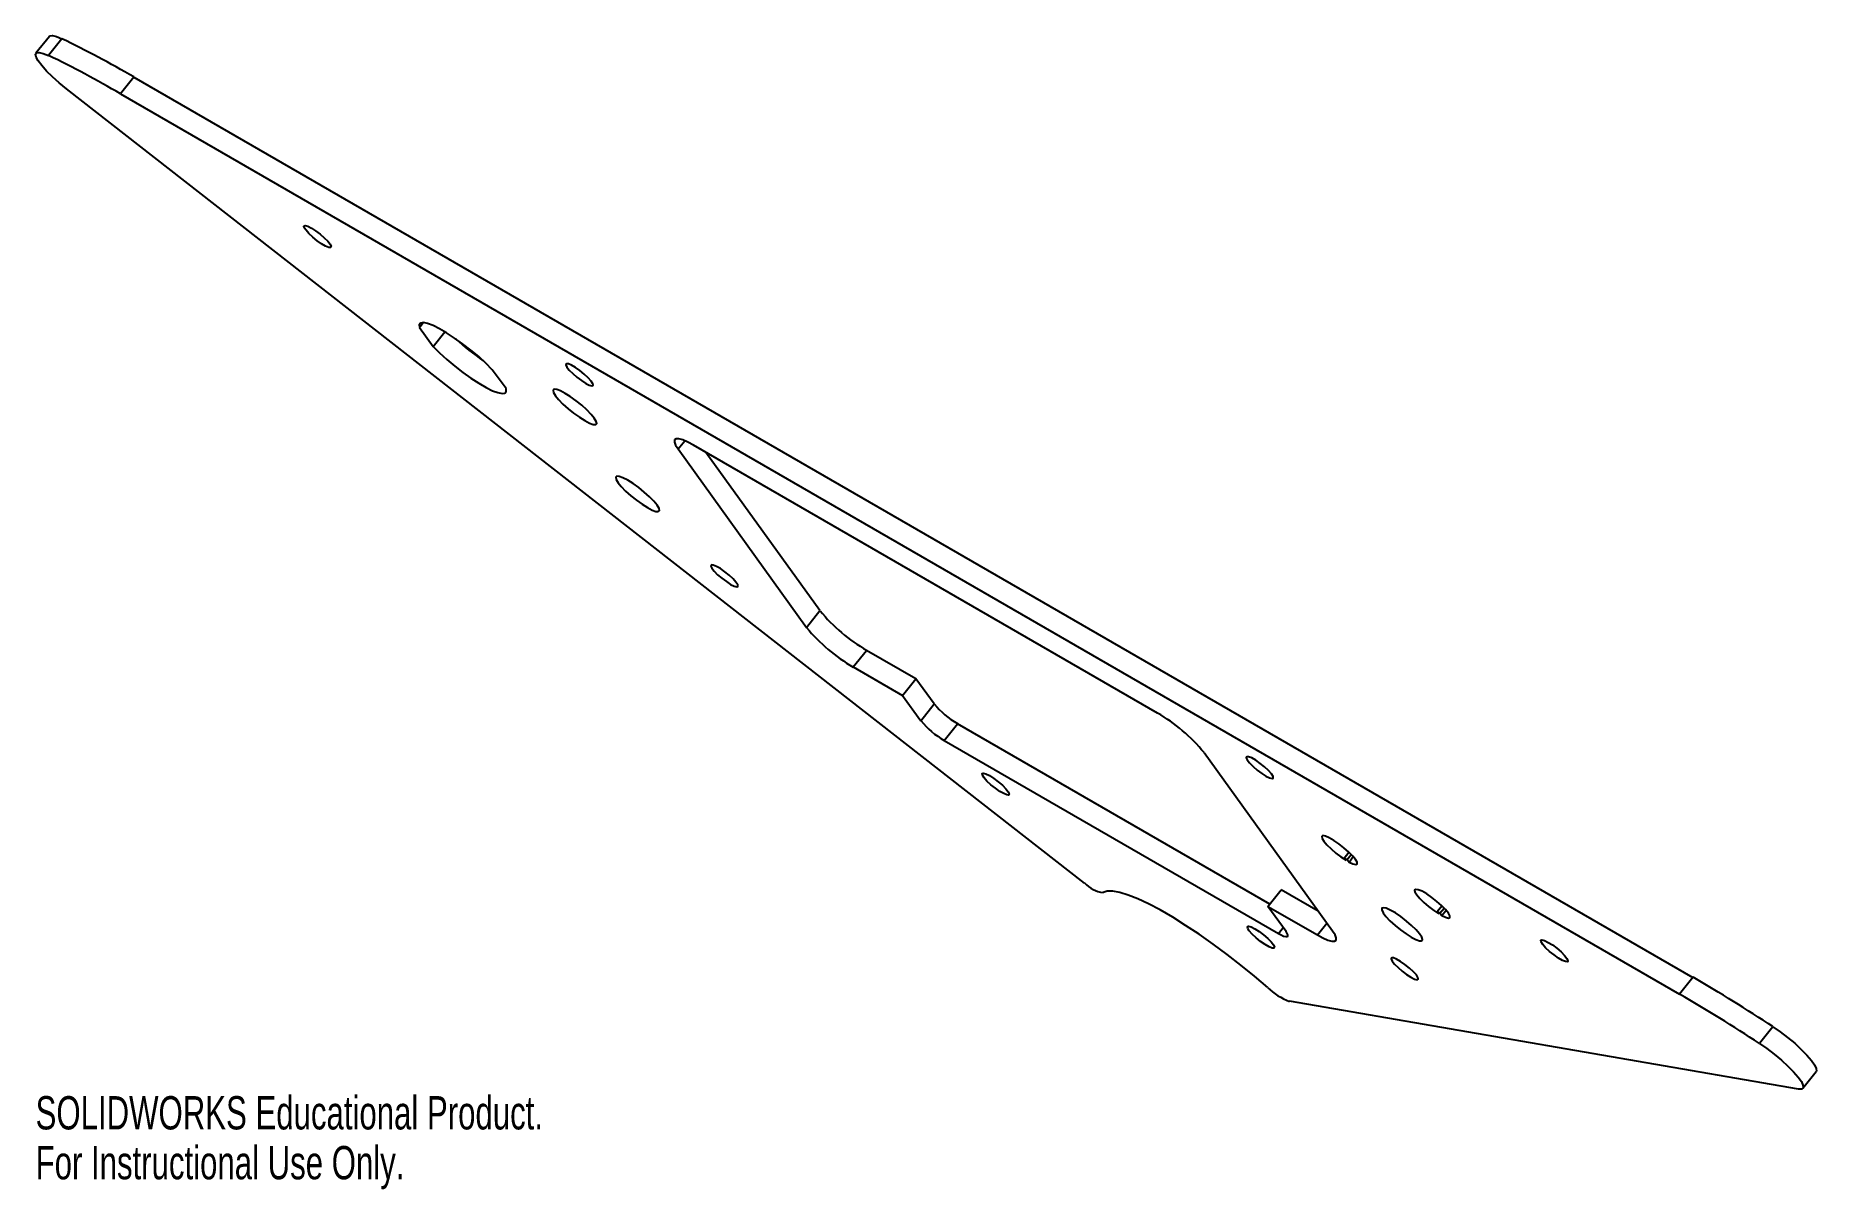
# Paper-space layout '_Isometric' of a CAD drawing. Header units: inches. Extents: x -23.3 to -13.1, y 6.8 to 13.4.
import ezdxf

# ---------------------------------------------------------------- set-up
doc = ezdxf.new("R2010")
doc.units = ezdxf.units.IN
doc.header["$MEASUREMENT"] = 0
doc.styles.add('SLDTEXTSTYLE0', font='TXT', dxfattribs={"width": 0.7})

psp = doc.layouts.new('_Isometric')

# ---------------------------------------------------------------- linework, layer by layer
at = {"color": 7, "linetype": 'Continuous', "lineweight": 25}
for p, q in [((-23.178, 13.409), (-23.255, 13.313)), ((-23.107, 13.396), (-23.183, 13.3)), ((-22.695, 13.177), (-22.772, 13.081)), ((-22.695, 13.177), (-13.782, 8.031)), ((-17.26, 8.57), (-23.081, 13.11)), ((-22.772, 13.081), (-13.858, 7.935)), ((-21.063, 11.746), (-21.041, 11.773)), ((-21.063, 11.746), (-20.985, 11.637)), ((-20.985, 11.637), (-20.918, 11.721)), ((-20.567, 11.396), (-20.646, 11.504)), ((-19.584, 11.051), (-19.546, 11.098)), ((-19.584, 11.051), (-18.849, 10.031)), ((-16.843, 9.541), (-19.496, 11.073)), ((-18.773, 10.127), (-19.425, 11.031)), ((-18.849, 10.031), (-18.773, 10.127)), ((-18.582, 9.805), (-18.506, 9.9)), ((-18.224, 9.737), (-18.506, 9.9)), ((-18.582, 9.805), (-18.3, 9.642)), ((-18.3, 9.642), (-18.224, 9.737)), ((-18.12, 9.594), (-18.224, 9.737)), ((-18.3, 9.642), (-18.196, 9.498)), ((-18.196, 9.498), (-18.12, 9.594)), ((-18.063, 9.385), (-17.987, 9.48)), ((-16.201, 8.45), (-17.987, 9.48)), ((-18.063, 9.385), (-16.152, 8.281)), ((-15.842, 8.295), (-16.577, 9.315)), ((-15.775, 8.713), (-15.749, 8.747)), ((-15.765, 8.7), (-15.775, 8.713)), ((-15.775, 8.713), (-15.758, 8.704)), ((-15.758, 8.704), (-15.735, 8.733)), ((-15.758, 8.704), (-15.748, 8.69)), ((-15.748, 8.69), (-15.724, 8.721)), ((-16.212, 8.436), (-16.136, 8.532)), ((-15.925, 8.41), (-16.136, 8.532)), ((-16.108, 8.293), (-16.212, 8.436)), ((-16.212, 8.436), (-15.929, 8.273)), ((-15.245, 8.407), (-15.218, 8.44)), ((-15.235, 8.394), (-15.245, 8.407)), ((-15.245, 8.407), (-15.228, 8.397)), ((-15.228, 8.397), (-15.204, 8.427)), ((-15.228, 8.397), (-15.218, 8.384)), ((-15.218, 8.384), (-15.193, 8.415)), ((-16.152, 8.281), (-16.125, 8.315)), ((-15.929, 8.273), (-15.875, 8.341)), ((-13.782, 8.031), (-13.858, 7.935)), ((-13.178, 7.392), (-16.088, 7.894)), ((-13.325, 7.749), (-13.401, 7.653)), ((-13.154, 7.397), (-13.078, 7.492))]:
    psp.add_line(p, q, dxfattribs=at)
at = {"color": 7, "linetype": 'Continuous', "lineweight": 25, "flags": 128}
for points in [[(-23.178, 13.409), (-23.175, 13.412), (-23.16, 13.414), (-23.137, 13.408), (-23.107, 13.396)], [(-23.081, 13.11), (-23.123, 13.143), (-23.161, 13.178), (-23.195, 13.211), (-23.222, 13.242), (-23.242, 13.269), (-23.254, 13.291), (-23.257, 13.307), (-23.251, 13.316), (-23.236, 13.318), (-23.213, 13.312), (-23.183, 13.3)], [(-21.68, 12.313), (-21.656, 12.298), (-21.63, 12.279), (-21.607, 12.258), (-21.587, 12.238), (-21.573, 12.221), (-21.568, 12.208), (-21.571, 12.202), (-21.581, 12.203), (-21.599, 12.21), (-21.622, 12.223), (-21.647, 12.241), (-21.673, 12.261), (-21.695, 12.282), (-21.711, 12.301), (-21.721, 12.315), (-21.723, 12.325), (-21.716, 12.328), (-21.701, 12.324), (-21.68, 12.313)], [(-20.646, 11.504), (-20.683, 11.541), (-20.724, 11.579), (-20.769, 11.616), (-20.816, 11.652), (-20.862, 11.685), (-20.907, 11.714), (-20.948, 11.738), (-20.985, 11.757), (-21.016, 11.768), (-21.04, 11.773), (-21.057, 11.771), (-21.064, 11.761), (-21.063, 11.746)], [(-20.985, 11.637), (-20.948, 11.6), (-20.906, 11.562), (-20.861, 11.525), (-20.815, 11.489), (-20.768, 11.456), (-20.724, 11.427), (-20.682, 11.403), (-20.645, 11.384), (-20.614, 11.373), (-20.59, 11.368), (-20.574, 11.37), (-20.566, 11.38), (-20.567, 11.396)], [(-20.112, 11.426), (-20.092, 11.416), (-20.077, 11.412), (-20.07, 11.415), (-20.071, 11.424), (-20.081, 11.439), (-20.098, 11.458), (-20.12, 11.479), (-20.145, 11.499), (-20.17, 11.517), (-20.193, 11.53), (-20.211, 11.537), (-20.222, 11.538), (-20.225, 11.531), (-20.219, 11.519), (-20.206, 11.502), (-20.186, 11.482), (-20.162, 11.461), (-20.137, 11.442), (-20.112, 11.426)], [(-20.117, 11.213), (-20.091, 11.199), (-20.069, 11.191), (-20.055, 11.19), (-20.049, 11.196), (-20.052, 11.209), (-20.063, 11.227), (-20.081, 11.249), (-20.106, 11.274), (-20.135, 11.301), (-20.167, 11.327), (-20.2, 11.35), (-20.23, 11.369), (-20.257, 11.383), (-20.278, 11.391), (-20.293, 11.392), (-20.299, 11.386), (-20.296, 11.373), (-20.285, 11.355), (-20.267, 11.333), (-20.242, 11.308), (-20.213, 11.281), (-20.181, 11.255), (-20.148, 11.232), (-20.117, 11.213)], [(-19.496, 11.073), (-19.529, 11.09), (-19.557, 11.103), (-19.58, 11.109), (-19.595, 11.109), (-19.604, 11.103), (-19.604, 11.09), (-19.598, 11.073), (-19.584, 11.051)], [(-19.759, 10.716), (-19.732, 10.702), (-19.711, 10.694), (-19.697, 10.693), (-19.691, 10.699), (-19.693, 10.711), (-19.704, 10.73), (-19.723, 10.752), (-19.747, 10.777), (-19.777, 10.804), (-19.809, 10.83), (-19.841, 10.853), (-19.872, 10.872), (-19.899, 10.886), (-19.92, 10.894), (-19.934, 10.895), (-19.94, 10.889), (-19.938, 10.876), (-19.927, 10.858), (-19.909, 10.836), (-19.884, 10.81), (-19.854, 10.784), (-19.822, 10.758), (-19.79, 10.735), (-19.759, 10.716)], [(-19.284, 10.277), (-19.263, 10.267), (-19.248, 10.263), (-19.242, 10.265), (-19.243, 10.275), (-19.253, 10.29), (-19.269, 10.309), (-19.292, 10.329), (-19.317, 10.349), (-19.342, 10.367), (-19.365, 10.38), (-19.383, 10.387), (-19.393, 10.388), (-19.396, 10.382), (-19.391, 10.369), (-19.377, 10.352), (-19.358, 10.332), (-19.334, 10.312), (-19.308, 10.293), (-19.284, 10.277)], [(-16.223, 9.181), (-16.202, 9.171), (-16.188, 9.167), (-16.181, 9.17), (-16.182, 9.179), (-16.192, 9.194), (-16.209, 9.213), (-16.231, 9.234), (-16.256, 9.254), (-16.281, 9.272), (-16.304, 9.285), (-16.322, 9.292), (-16.333, 9.292), (-16.336, 9.286), (-16.33, 9.274), (-16.317, 9.257), (-16.297, 9.237), (-16.273, 9.216), (-16.247, 9.197), (-16.223, 9.181)], [(-17.803, 9.184), (-17.779, 9.168), (-17.753, 9.149), (-17.729, 9.129), (-17.71, 9.109), (-17.696, 9.092), (-17.691, 9.079), (-17.694, 9.073), (-17.704, 9.074), (-17.722, 9.081), (-17.745, 9.094), (-17.77, 9.112), (-17.795, 9.132), (-17.818, 9.152), (-17.834, 9.171), (-17.844, 9.186), (-17.846, 9.196), (-17.839, 9.198), (-17.824, 9.194), (-17.803, 9.184)], [(-15.748, 8.69), (-15.726, 8.68), (-15.71, 8.676), (-15.702, 8.679), (-15.702, 8.689), (-15.711, 8.704), (-15.727, 8.724), (-15.75, 8.747), (-15.777, 8.771), (-15.806, 8.794), (-15.835, 8.814), (-15.861, 8.829), (-15.882, 8.838), (-15.897, 8.841), (-15.903, 8.836), (-15.902, 8.825), (-15.892, 8.809), (-15.874, 8.788), (-15.851, 8.765), (-15.823, 8.741), (-15.794, 8.719), (-15.765, 8.7)], [(-16.212, 7.972), (-16.288, 8.037), (-16.366, 8.1), (-16.445, 8.162), (-16.525, 8.221), (-16.604, 8.277), (-16.682, 8.328), (-16.756, 8.375), (-16.828, 8.416), (-16.894, 8.451), (-16.955, 8.479), (-17.01, 8.501), (-17.058, 8.516), (-17.098, 8.523), (-17.13, 8.523), (-17.153, 8.515)], [(-15.218, 8.384), (-15.196, 8.374), (-15.18, 8.37), (-15.171, 8.373), (-15.172, 8.383), (-15.18, 8.398), (-15.197, 8.418), (-15.219, 8.441), (-15.246, 8.465), (-15.275, 8.488), (-15.304, 8.508), (-15.33, 8.523), (-15.352, 8.532), (-15.366, 8.534), (-15.373, 8.53), (-15.371, 8.519), (-15.361, 8.503), (-15.344, 8.482), (-15.32, 8.459), (-15.293, 8.435), (-15.263, 8.413), (-15.235, 8.394)], [(-15.392, 8.261), (-15.366, 8.247), (-15.346, 8.24), (-15.333, 8.24), (-15.328, 8.247), (-15.332, 8.26), (-15.345, 8.279), (-15.365, 8.302), (-15.39, 8.327), (-15.42, 8.353), (-15.452, 8.378), (-15.483, 8.399), (-15.512, 8.415), (-15.535, 8.426), (-15.552, 8.429), (-15.561, 8.426), (-15.561, 8.416), (-15.553, 8.4), (-15.537, 8.378), (-15.514, 8.354), (-15.485, 8.328), (-15.454, 8.303), (-15.422, 8.28), (-15.392, 8.261)], [(-16.287, 8.308), (-16.262, 8.293), (-16.237, 8.274), (-16.213, 8.253), (-16.193, 8.233), (-16.18, 8.216), (-16.174, 8.204), (-16.177, 8.197), (-16.188, 8.198), (-16.205, 8.205), (-16.228, 8.218), (-16.254, 8.236), (-16.279, 8.256), (-16.301, 8.277), (-16.318, 8.296), (-16.327, 8.311), (-16.329, 8.32), (-16.322, 8.323), (-16.307, 8.319), (-16.287, 8.308)], [(-16.152, 8.281), (-16.136, 8.273), (-16.122, 8.267), (-16.11, 8.264), (-16.103, 8.264), (-16.098, 8.267), (-16.098, 8.273), (-16.101, 8.281), (-16.108, 8.293)], [(-15.929, 8.273), (-15.897, 8.256), (-15.869, 8.243), (-15.846, 8.237), (-15.831, 8.237), (-15.822, 8.243), (-15.821, 8.256), (-15.828, 8.273), (-15.842, 8.295)], [(-14.609, 8.231), (-14.585, 8.216), (-14.559, 8.197), (-14.535, 8.176), (-14.516, 8.156), (-14.502, 8.139), (-14.497, 8.126), (-14.499, 8.12), (-14.51, 8.121), (-14.528, 8.128), (-14.551, 8.141), (-14.576, 8.159), (-14.601, 8.179), (-14.624, 8.2), (-14.64, 8.218), (-14.65, 8.233), (-14.651, 8.243), (-14.645, 8.246), (-14.63, 8.242), (-14.609, 8.231)], [(-15.395, 8.032), (-15.374, 8.021), (-15.359, 8.017), (-15.352, 8.02), (-15.354, 8.03), (-15.363, 8.045), (-15.38, 8.063), (-15.402, 8.084), (-15.428, 8.104), (-15.453, 8.122), (-15.476, 8.135), (-15.493, 8.142), (-15.504, 8.143), (-15.507, 8.137), (-15.502, 8.124), (-15.488, 8.107), (-15.468, 8.087), (-15.444, 8.067), (-15.419, 8.047), (-15.395, 8.032)], [(-13.325, 7.749), (-13.283, 7.72), (-13.241, 7.688), (-13.2, 7.654), (-13.163, 7.619), (-13.13, 7.586), (-13.104, 7.556), (-13.086, 7.53), (-13.077, 7.51), (-13.076, 7.495), (-13.078, 7.492)], [(-13.401, 7.653), (-13.359, 7.624), (-13.317, 7.592), (-13.276, 7.558), (-13.239, 7.524), (-13.206, 7.491), (-13.181, 7.461), (-13.162, 7.435), (-13.153, 7.414), (-13.152, 7.4), (-13.161, 7.392), (-13.178, 7.392)]]:
    psp.add_lwpolyline(points, dxfattribs=at)
at = {"color": 7, "linetype": 'Continuous', "lineweight": 25}
for centre, radius, start, end in [((-25.845, 7.759), 6.267, 59.8343, 64.0942), ((-25.921, 7.663), 6.267, 59.8343, 64.0942), ((-19.854, 12.778), 1.486, 227.5394, 235.4075), ((-18.014, 10.749), 0.981, 219.3799, 239.9071), ((-18.091, 10.653), 0.981, 219.3799, 239.9071), ((-17.741, 9.905), 0.49, 219.3799, 239.9071), ((-17.817, 9.809), 0.49, 219.3799, 239.9071), ((-17.335, 8.693), 0.981, 39.3799, 59.9071), ((-17.125, 8.702), 0.189, 224.1611, 261.3831), ((-15.964, 8.228), 0.357, 225.8542, 249.5915), ((-18.59, -0.266), 9.59, 56.6968, 59.9036), ((-18.667, -0.362), 9.59, 56.6968, 59.9036)]:
    psp.add_arc(centre, radius, start, end, dxfattribs=at)

# ---------------------------------------------------------------- texts
at = {"color": 7, "linetype": 'Continuous', "char_height": 0.1903, "attachment_point": 1, "style": 'SLDTEXTSTYLE0'}
for s, insert in [('SOLIDWORKS Educational Product.', (-23.257, 7.352)), ('For Instructional Use Only.', (-23.257, 7.067))]:
    psp.add_mtext(s, dxfattribs=dict(at, insert=insert))

doc.saveas('drawing.dxf')
